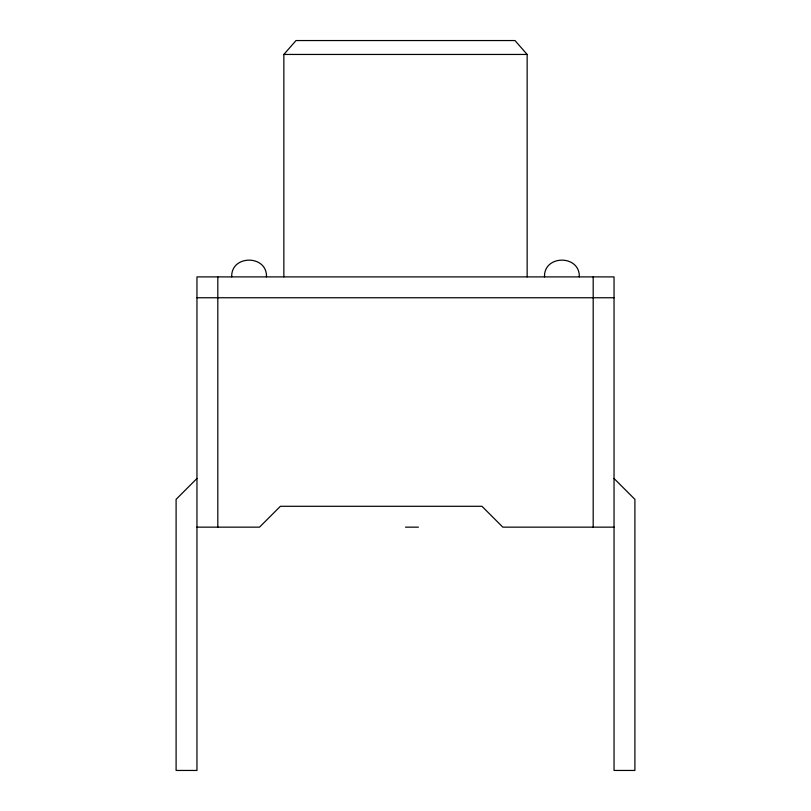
<?xml version="1.0" encoding="UTF-8"?>
<svg xmlns="http://www.w3.org/2000/svg" width="811" height="811" viewBox="0 0 811 811"><rect width="100%" height="100%" fill="white"/><g stroke="black" fill="none" stroke-linecap="round" stroke-linejoin="round"><path stroke-width="1.22" d="M231.713 276.896C230.871 254.573 267.316 254.573 266.474 276.896M544.526 276.896C543.684 254.573 580.129 254.573 579.287 276.896M283.85 276.896L283.85 54.449L296.015 40.55L514.985 40.55L527.15 54.449L527.15 276.896M196.961 478.49L176.099 499.343L176.099 770.45L196.961 770.45L196.961 276.896L614.039 276.896L614.039 770.45L634.901 770.45L634.901 499.343L614.039 478.49M283.85 54.449L527.15 54.449M196.961 297.749L614.039 297.749M196.961 527.15L259.52 527.15L280.373 506.297L481.967 506.297L502.82 527.15L614.039 527.15M405.5 527.15L418.425 527.15M593.186 276.896L593.186 527.15M217.814 276.896L217.814 527.15"/></g></svg>
